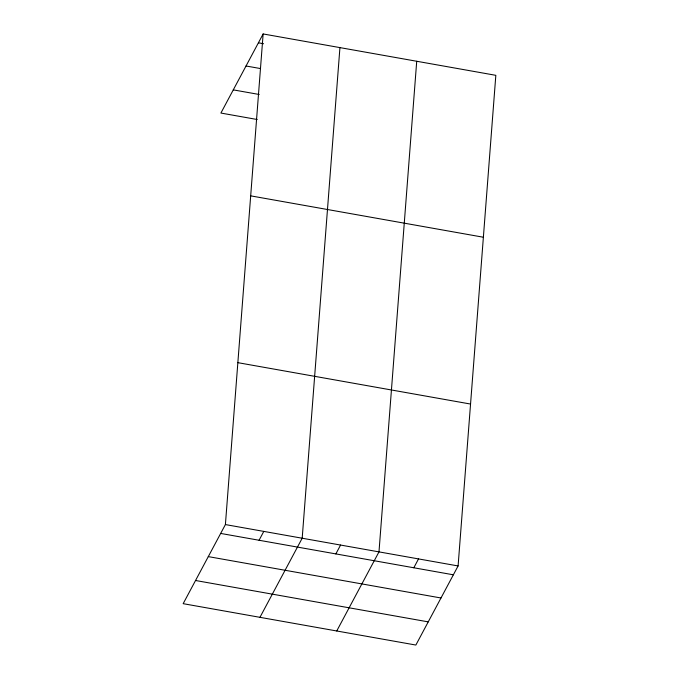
<?xml version="1.0" encoding="UTF-8"?>
<svg xmlns="http://www.w3.org/2000/svg" width="679" height="679" viewBox="0 0 679 679"><rect width="100%" height="100%" fill="white"/><g stroke="black" fill="none" stroke-linecap="round" stroke-linejoin="round"><path stroke-width="1.02" d="M225.403 524.57L263.138 33.95L495.831 75.327L458.096 565.947L415.862 645.05L183.169 603.673L225.403 524.57L458.096 565.947M339.933 47.606L302.189 538.226L259.955 617.33M416.719 61.263L378.984 551.883L336.742 630.978M263.138 33.95L220.904 113.053L257.222 119.512M259.064 540.255L263.8 531.394M335.85 553.911L340.586 545.05M413.808 567.771L418.536 558.91M258.41 42.811L263.596 43.736M246.036 65.99L260.558 68.571M233.279 89.874L259.225 94.483M250.687 195.858L483.38 237.234M237.854 362.662L470.547 404.047M220.675 533.431L453.368 574.807M208.292 556.61L440.985 597.987M195.544 580.494L428.237 621.871"/></g></svg>
